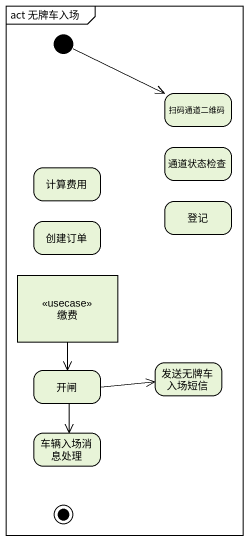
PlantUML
@startuml
mainframe act 无牌车入场
hide empty description
state 扫码通道二维码
state 计算费用
state 通道状态检查
state 创建订单
state 登记
state 缴费 <<usecase>>
state 开闸
state 发送无牌车入场短信
state 车辆入场消息处理
state final1 <<end>>
[*] -right-> 扫码通道二维码
缴费 --> 开闸
开闸 -right-> 发送无牌车入场短信
开闸 --> 车辆入场消息处理
@enduml
